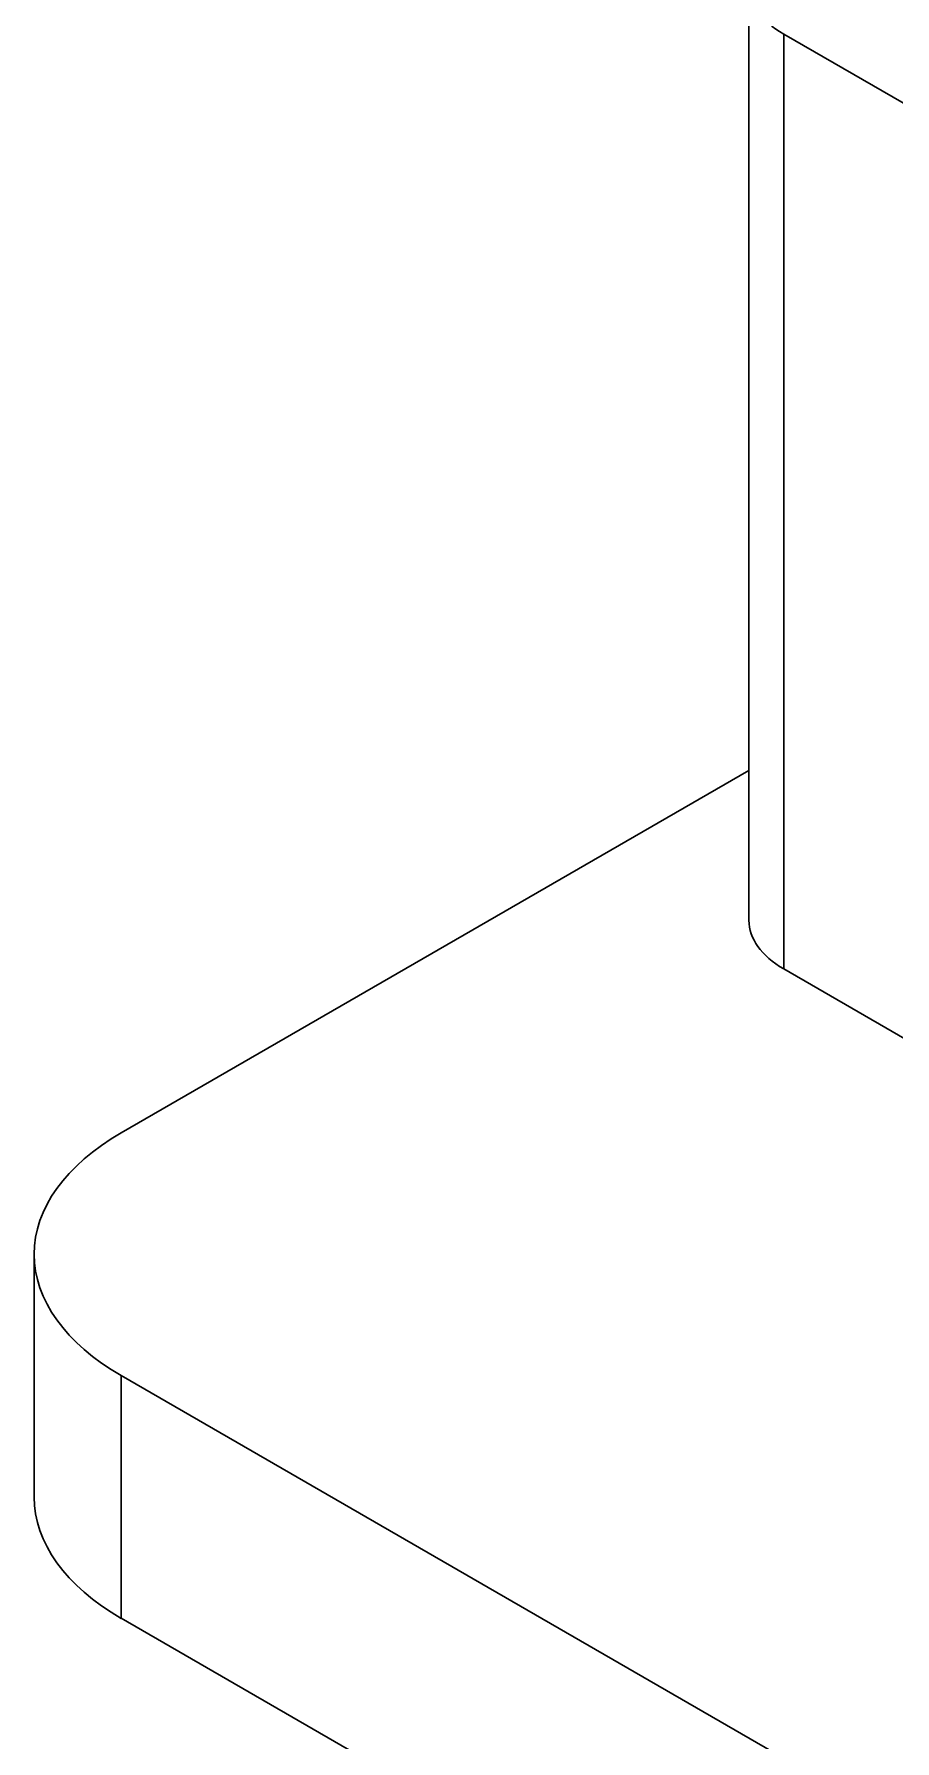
# Model space of a CAD drawing. Header units: millimetres. Extents: x -105 to 105, y -148 to 148.
# Drawn here: x 47.3 to 53.09, y -66.08 to -54.6 of the extents above; entities that cross this region are included whole.
import ezdxf

# ---------------------------------------------------------------- set-up
doc = ezdxf.new("R2010")
doc.units = ezdxf.units.MM
doc.layers.get('0').update_dxf_attribs({"lineweight": 18})

msp = doc.modelspace()

# ---------------------------------------------------------------- linework, layer by layer
at = {"color": 7, "lineweight": 30, "ltscale": 0.157175}
for p, q in [((52.105, -60.562), (52.105, -54.275)), ((52.339, -60.889), (52.339, -54.602))]:
    msp.add_line(p, q, dxfattribs=at)
at = {"color": 7, "lineweight": 30, "ltscale": 0.314351}
for p, q in [((63.229, -60.889), (52.339, -54.602)), ((63.229, -67.176), (52.339, -60.889))]:
    msp.add_line(p, q, dxfattribs=at)
at = {"color": 7, "lineweight": 30, "ltscale": 0.121834}
msp.add_line((47.884, -61.991), (52.105, -59.555), dxfattribs=at)
at = {"color": 7, "lineweight": 30, "ltscale": 0.040825}
for p, q in [((47.299, -64.441), (47.299, -62.808)), ((47.884, -65.257), (47.884, -63.624))]:
    msp.add_line(p, q, dxfattribs=at)
at = {"color": 7, "lineweight": 30, "ltscale": 0.306186}
for p, q in [((58.491, -69.748), (47.884, -63.624)), ((58.491, -71.381), (47.884, -65.257))]:
    msp.add_line(p, q, dxfattribs=at)
at = {"color": 7, "lineweight": 30}
for centre, major_axis, start_param, end_param in [((52.905, -54.275), (0.8, 0), 3.141593, 3.926991), ((52.905, -60.562), (0.8, 0), 3.141593, 3.926991), ((49.299, -62.808), (2, 0), 2.356194, 3.141593), ((49.299, -62.808), (2, 0), 3.141593, 3.926991), ((49.299, -64.441), (2, 0), 3.141593, 3.926991)]:
    msp.add_ellipse(centre, major_axis=major_axis, ratio=0.57735, start_param=start_param, end_param=end_param, dxfattribs=at)

doc.saveas('drawing.dxf')
